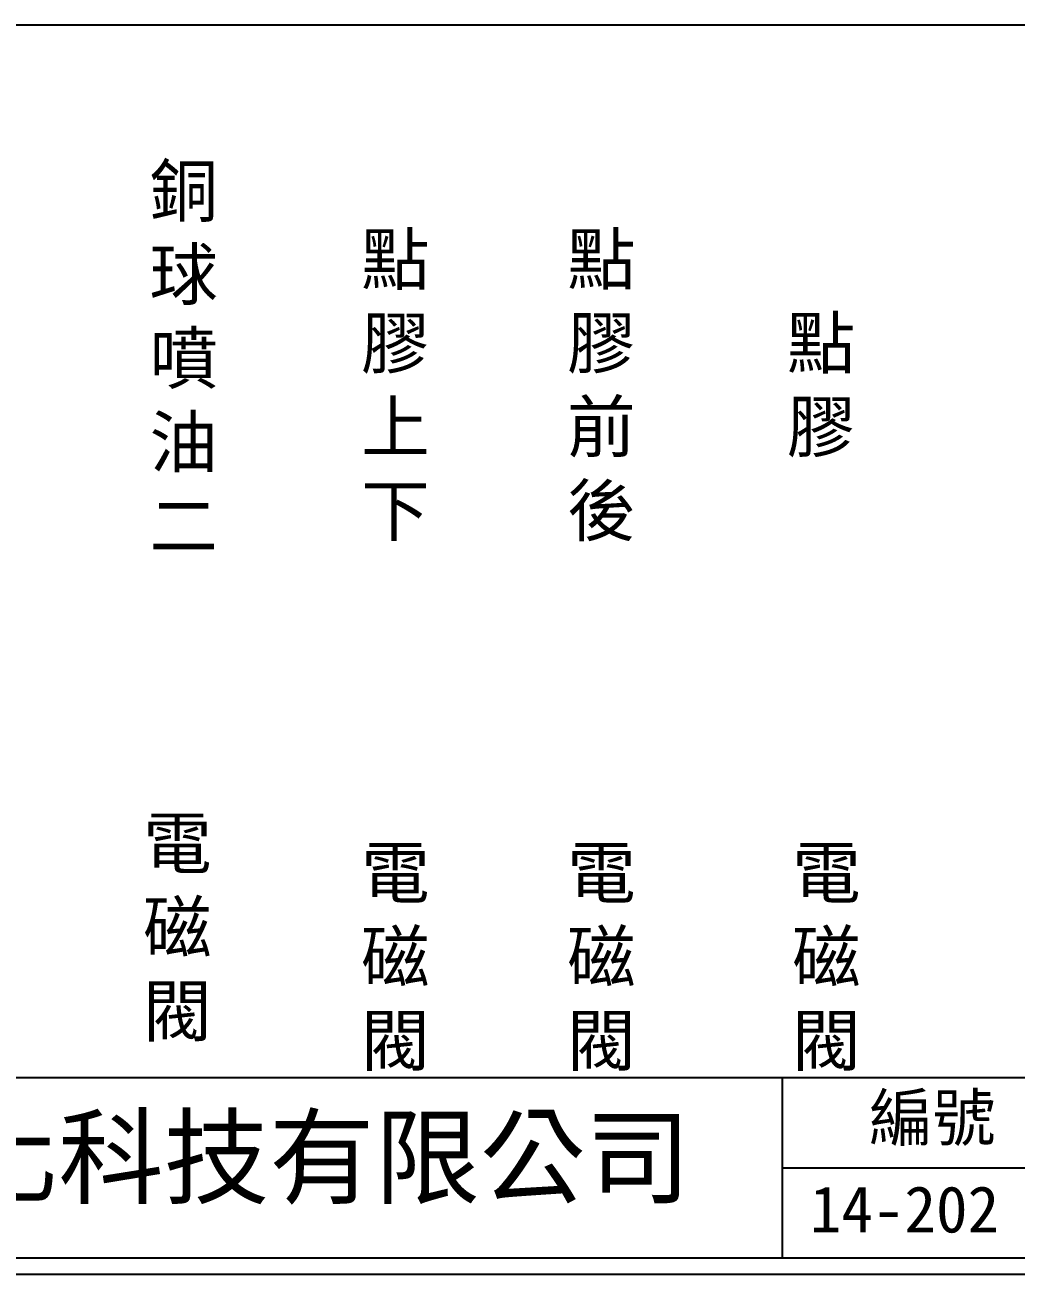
# Model space of a CAD drawing. Extents: x 926 to 1213, y 3 to 207.
# Drawn here: x 1002.7 to 1079.6, y 3 to 100 of the extents above; entities that cross this region are included whole.
import ezdxf

# ---------------------------------------------------------------- set-up
doc = ezdxf.new("R2010")
doc.units = 0
doc.layers.add('圖框層', color=7, linetype='CONTINUOUS')
doc.layers.add('標尺寸層', color=3, linetype='CONTINUOUS')
doc.styles.add('CNS', font='romanc.shx', dxfattribs={"bigfont": 'chineset.shx'})
doc.styles.add('STSL', font='kaiu.ttf')

msp = doc.modelspace()

# ---------------------------------------------------------------- linework, layer by layer
at = {"layer": '圖框層', "color": 7}
for p, q in [((926.992, 18.25), (1211.493, 18.25)), ((1061.493, 4.25), (1061.493, 18.25)), ((1061.493, 11.25), (1211.493, 11.25)), ((926.992, 4.25), (1211.493, 4.25)), ((925.742, 3), (1212.742, 3))]:
    msp.add_line(p, q, dxfattribs=at)
at = {"layer": '標尺寸層', "color": 7}
msp.add_line((930.49, 99.958), (1208.361, 99.958), dxfattribs=at)

# ---------------------------------------------------------------- texts
at = {"layer": '圖框層', "color": 4, "style": 'STSL'}
for s, height, p in [('編號', 3.6, (1068.208, 13.337)), ('泓陞自動化科技有限公司', 6, (964.346, 9.076)), ('14-202', 3.6, (1063.606, 6.224))]:
    msp.add_text(s, height=height, dxfattribs=at).set_placement(p)
at = {"layer": '標尺寸層', "color": 7, "char_height": 3.9, "width": 2.84806, "attachment_point": 5, "style": 'CNS'}
for s, insert in [('{\\fDFKai-SB|b0|i0|c136|p65;銅球噴油二}', (1014.995, 74.094)), ('{\\fDFKai-SB|b0|i0|c136|p65;點膠上下}', (1031.43, 71.804)), ('{\\fDFKai-SB|b0|i0|c136|p65;點膠前後}', (1047.429, 71.804)), ('{\\fDFKai-SB|b0|i0|c136|p65;點膠}', (1064.485, 71.804)), ('{\\fDFKai-SB|b0|i0|c136|p65;電磁閥}', (1014.512, 29.715)), ('{\\fDFKai-SB|b0|i0|c136|p65;電磁閥}', (1031.43, 27.425)), ('{\\fDFKai-SB|b0|i0|c136|p65;電磁閥}', (1047.429, 27.425)), ('{\\fDFKai-SB|b0|i0|c136|p65;電磁閥}', (1064.895, 27.425))]:
    msp.add_mtext(s, dxfattribs=dict(at, insert=insert))

doc.saveas('drawing.dxf')
